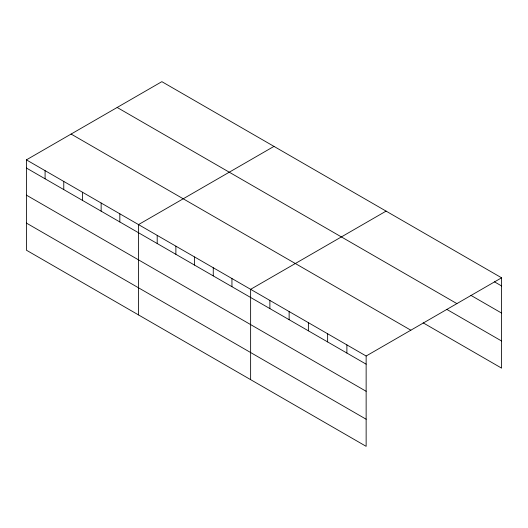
<?xml version="1.0" encoding="UTF-8"?>
<svg xmlns="http://www.w3.org/2000/svg" width="528" height="528" viewBox="0 0 528 528"><rect width="100%" height="100%" fill="white"/><g stroke="black" fill="none" stroke-linecap="round" stroke-linejoin="round"><path stroke-width="0.79" d="M26.4 159.865L366.142 356.011L366.142 446.338L26.4 250.193L26.4 159.865L161.858 81.662L501.6 277.807L501.6 368.135L423.166 322.852M273.973 146.388L138.514 224.591L138.514 314.919M386.087 211.114L250.628 289.324L250.628 379.652M366.142 356.011L501.6 277.807M494.472 281.846L501.6 285.958M470.936 295.376L501.6 313.078M117.157 107.468L456.898 303.613M446.695 309.322L501.6 341.015M71.102 134.059L410.843 330.205M26.4 168.016L366.142 364.168M26.4 195.136L366.142 391.288M26.4 223.073L366.142 419.225M346.889 344.896L346.889 353.054M327.637 333.782L327.637 341.939M308.385 322.667L308.385 330.818M289.133 311.553L289.133 319.704M269.881 300.439L269.881 308.59M231.944 278.533L231.944 286.691M213.259 267.749L213.259 275.9M194.575 256.958L194.575 265.109M175.883 246.167L175.883 254.324M157.199 235.382L157.199 243.533M119.83 213.807L119.83 221.958M101.145 203.016L101.145 211.174M82.46 192.232L82.46 200.383M63.769 181.441L63.769 189.592M45.085 170.65L45.085 178.807"/></g></svg>
